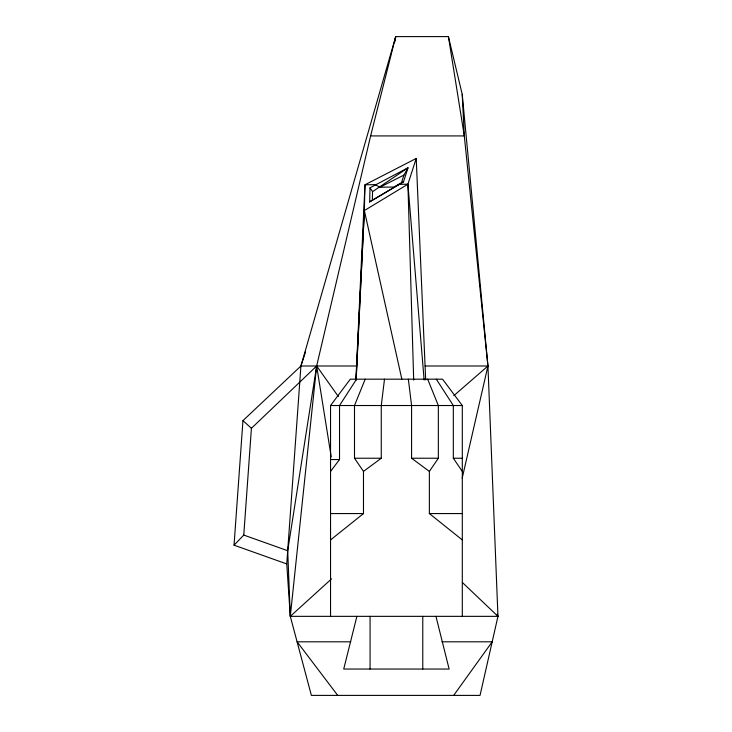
<?xml version="1.0" encoding="UTF-8"?>
<svg xmlns="http://www.w3.org/2000/svg" width="732" height="732" viewBox="0 0 732 732"><rect width="100%" height="100%" fill="white"/><g stroke="black" fill="none" stroke-linecap="round" stroke-linejoin="round"><path stroke-width="1.1" d="M356.219 378.993L364.362 210.56L364.966 184.793L416.215 158.441L425.667 379.89M369.678 201.849L370.008 187.804L408.026 167.784L403.506 181.829L369.678 201.849L403.506 181.829M372.341 200.129L372.542 191.656L370.008 187.804M355.917 379.908L364.966 184.793L375.214 184.656L379.89 187.227L393.99 187.035L401.392 182.982L403.936 175.085L408.026 167.784L372.542 191.656M356.027 380.036L364.362 210.56L407.916 184.208L416.215 158.441M286.752 563.933L300.925 366L395.71 36.6L448.414 36.6L462.221 94.327L487.942 366L497.961 616.344L480.036 695.4L311.384 695.4L290.302 616.344L286.752 563.933L234.039 545.175L242.96 420.625L300.925 366L305.573 351.9M234.039 545.175L243.774 535.074L251.415 428.302L316.654 366L370.612 135.923L395.71 36.6L394.704 42.2M384.501 379.176L381.271 405.528L381.271 458.232L363.484 471.408L363.484 513.571L330.544 539.923M497.293 614.157L497.961 616.344L290.302 616.344L287.703 550.711L316.654 366L338.349 396.515M462.203 478.142L487.942 366L464.298 135.923L462.221 94.327M356.896 616.344L343.72 669.048L449.128 669.048L435.952 616.344M365.195 379.176L354.498 405.528L354.498 458.232L363.484 471.408M356.548 379.176L339.529 405.528L339.529 459.55L330.544 471.408M462.304 539.923L429.364 513.571L429.364 471.408L438.349 458.232L438.349 405.528L427.662 379.176M453.684 695.4L492.188 641.808L441.991 641.808M330.544 616.344L330.544 405.528L350.308 379.176L442.54 379.176L462.304 405.528L462.304 616.344M331.505 578.921L290.302 616.344L316.654 366L331.23 456.96M453.794 395.692L487.942 366L425.136 366M379.89 187.227L403.936 175.085M398.629 184.336L407.916 184.208L424.121 380M370.612 135.923L464.298 135.923L448.414 36.6M300.925 366L356.621 366M330.544 405.528L462.304 405.528M354.498 458.232L381.271 458.232M408.346 379.176L411.576 405.528L411.576 458.232L438.349 458.232M436.299 379.176L453.318 405.528L453.318 458.232L462.304 458.232M330.544 459.55L339.529 459.55M330.544 513.571L363.484 513.571M429.364 513.571L462.304 513.571M350.72 641.808L297.091 641.808L337.736 695.4M243.774 535.074L287.703 550.711M411.576 458.232L429.364 471.408M242.96 420.625L251.415 428.302M462.414 582.516L497.961 616.344M453.318 458.232L462.304 471.408M364.362 210.56L401.822 379.066M407.916 184.208L413.69 380.082M422.776 616.344L422.776 669.048M370.072 616.344L370.072 669.048"/></g></svg>
